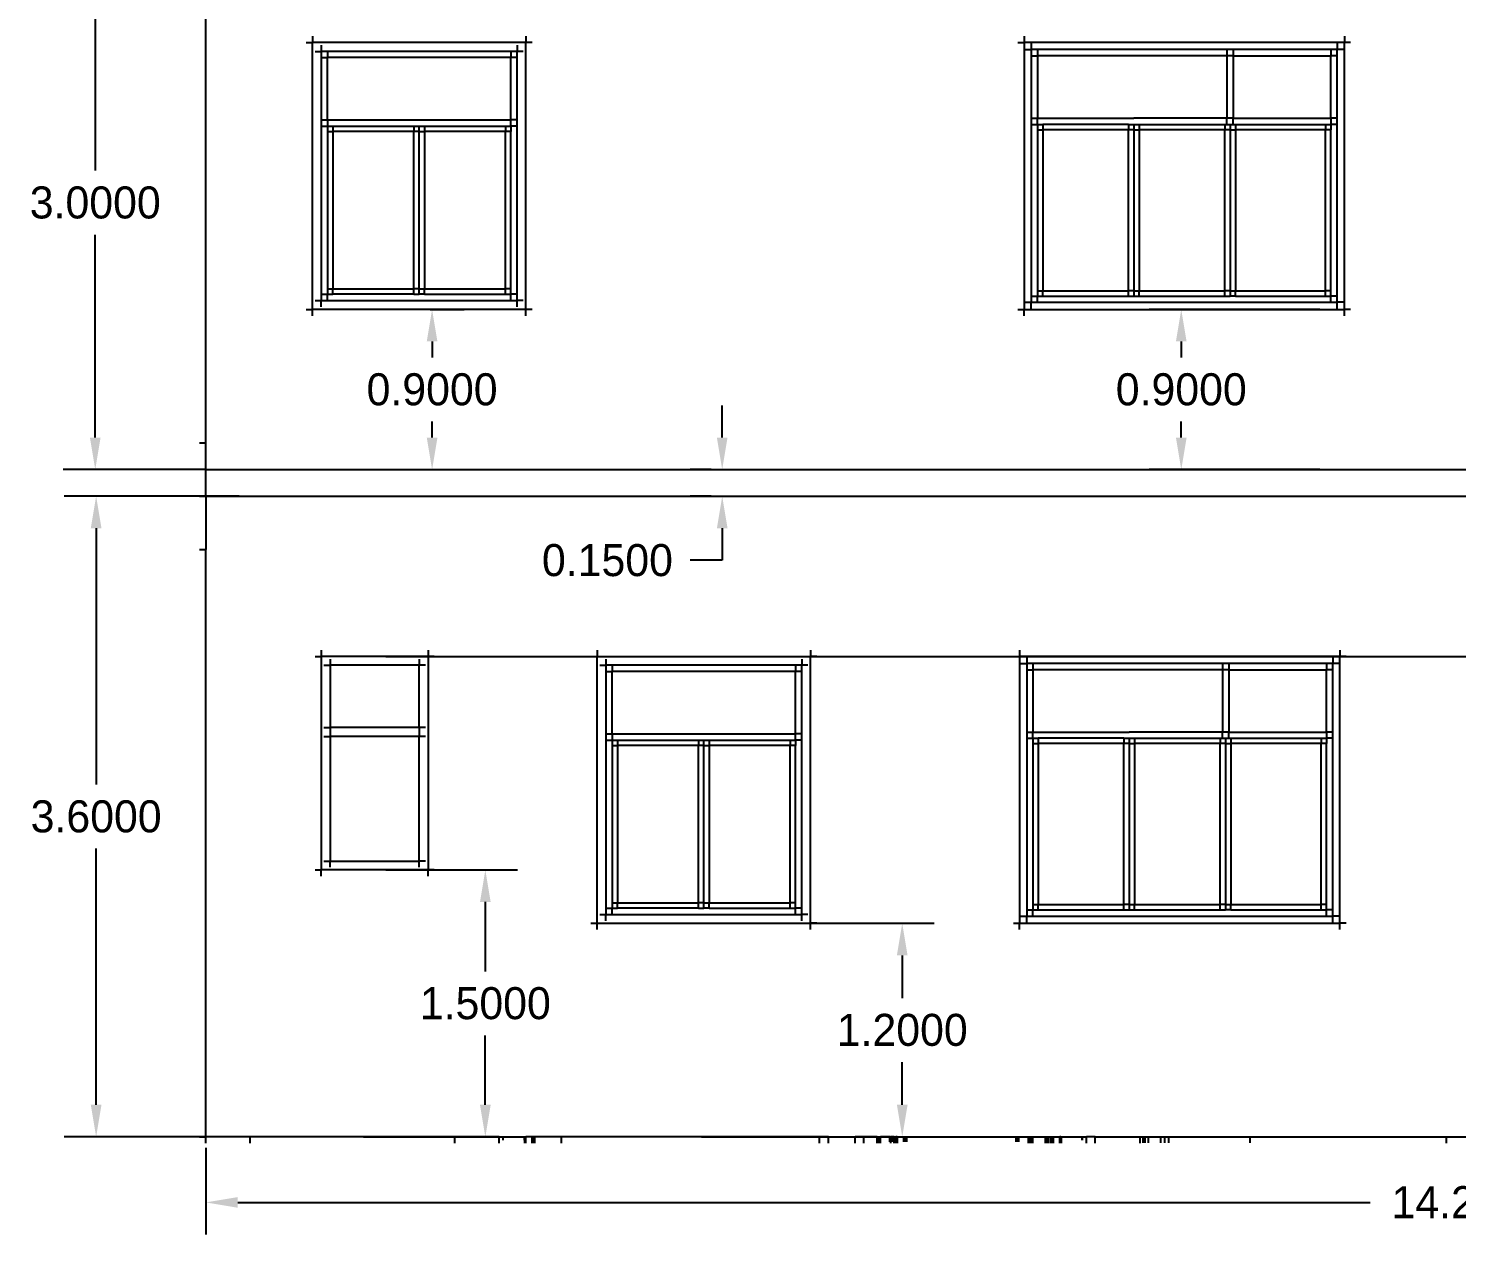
# Model space of a CAD drawing. Header units: metres. Extents: x -10.4 to 5.7, y -4.3 to 6.7.
# Drawn here: x -10.38 to -2.35, y -4.32 to 2.46 of the extents above; entities that cross this region are included whole.
import ezdxf

# ---------------------------------------------------------------- set-up
doc = ezdxf.new("R2010")
doc.units = ezdxf.units.M
doc.dimstyles.get("Standard").update_dxf_attribs({"dimtxt": 0.18, "dimasz": 0.18, "dimexe": 0.18, "dimexo": 0.0625, "dimgap": 0.09, "dimtad": 0, "dimtih": 1, "dimtoh": 1, "dimdec": 4, "dimzin": 0, "dimdsep": 46, "dimtxsty": 'Standard', "dimcen": 0.09, "dimadec": 0, "dimazin": 0, "dimtfac": 1, "dimtdec": 4, "dimtofl": 0, "dimtmove": 0, "dimatfit": 3, "dimfxl": 1, "dimtolj": 1, "dimtzin": 0, "dimarcsym": 0})

# ---------------------------------------------------------------- blocks, each defined once
blk = doc.blocks.new('*D2')
at = {"color": 0, "lineweight": -2}
for p, q in [((-9.3826, -3.8359), (-9.3826, -4.3219)), ((4.8174, -3.8359), (4.8174, -4.3219)), ((-9.2026, -4.1419), (-2.8376, -4.1419)), ((4.6374, -4.1419), (-1.7276, -4.1419))]:
    blk.add_line(p, q, dxfattribs=at)
at = {"color": 0}
for points in [[(-9.2026, -4.1119), (-9.2026, -4.1719), (-9.3826, -4.1419)], [(4.6374, -4.1119), (4.6374, -4.1719), (4.8174, -4.1419)]]:
    blk.add_solid(points, dxfattribs=at)
at = {"layer": 'Defpoints', "color": 0}
for p in [(-9.3826, -3.7734), (4.8174, -3.7734), (4.8174, -4.1419)]:
    blk.add_point(p, dxfattribs=at)
at = {"color": 0, "insert": (-2.2826, -4.1419), "char_height": 0.18, "attachment_point": 5}
blk.add_mtext('\\A1;14.2000', dxfattribs=at)
blk = doc.blocks.new('*D3')
at = {"color": 0, "lineweight": -2}
for p, q in [((-8.3701, -1.0734), (5.5218, -1.0734)), ((5.3418, -1.2534), (5.3418, -2.2434)), ((5.3418, -3.5934), (5.3418, -2.6034)), ((2.1549, -3.7734), (5.5218, -3.7734))]:
    blk.add_line(p, q, dxfattribs=at)
at = {"color": 0}
for points in [[(5.3118, -1.2534), (5.3718, -1.2534), (5.3418, -1.0734)], [(5.3118, -3.5934), (5.3718, -3.5934), (5.3418, -3.7734)]]:
    blk.add_solid(points, dxfattribs=at)
at = {"layer": 'Defpoints', "color": 0}
for p in [(-8.4326, -1.0734), (2.0924, -3.7734), (5.3418, -3.7734)]:
    blk.add_point(p, dxfattribs=at)
at = {"color": 0, "insert": (5.3418, -2.4234), "char_height": 0.18, "attachment_point": 5}
blk.add_mtext('\\A1;2.7000', dxfattribs=at)
blk = doc.blocks.new('*D6')
at = {"color": 0, "lineweight": -2}
for p, q in [((-8.3701, -2.2734), (-7.6308, -2.2734)), ((-7.8108, -2.4534), (-7.8108, -2.8434)), ((-7.8108, -3.5934), (-7.8108, -3.2034)), ((-8.4951, -3.7734), (-7.6308, -3.7734))]:
    blk.add_line(p, q, dxfattribs=at)
at = {"color": 0}
for points in [[(-7.8408, -2.4534), (-7.7808, -2.4534), (-7.8108, -2.2734)], [(-7.8408, -3.5934), (-7.7808, -3.5934), (-7.8108, -3.7734)]]:
    blk.add_solid(points, dxfattribs=at)
at = {"layer": 'Defpoints', "color": 0}
for p in [(-8.4326, -2.2734), (-7.8108, -2.2734), (-8.5576, -3.7734)]:
    blk.add_point(p, dxfattribs=at)
at = {"color": 0, "insert": (-7.8108, -3.0234), "char_height": 0.18, "attachment_point": 5}
blk.add_mtext('\\A1;1.5000', dxfattribs=at)
blk = doc.blocks.new('*D7')
at = {"color": 0, "lineweight": -2}
for p, q in [((-6.5201, -2.5734), (-5.2875, -2.5734)), ((-5.4675, -2.7534), (-5.4675, -2.9934)), ((-5.4675, -3.5934), (-5.4675, -3.3534)), ((-6.5951, -3.7734), (-5.2875, -3.7734))]:
    blk.add_line(p, q, dxfattribs=at)
at = {"color": 0}
for points in [[(-5.4975, -2.7534), (-5.4375, -2.7534), (-5.4675, -2.5734)], [(-5.4975, -3.5934), (-5.4375, -3.5934), (-5.4675, -3.7734)]]:
    blk.add_solid(points, dxfattribs=at)
at = {"layer": 'Defpoints', "color": 0}
for p in [(-6.5826, -2.5734), (-5.4675, -2.5734), (-6.6576, -3.7734)]:
    blk.add_point(p, dxfattribs=at)
at = {"color": 0, "insert": (-5.4675, -3.1734), "char_height": 0.18, "attachment_point": 5}
blk.add_mtext('\\A1;1.2000', dxfattribs=at)
blk = doc.blocks.new('*D8')
at = {"color": 0, "lineweight": -2}
for p, q in [((-8.1201, 0.8766), (-7.93, 0.8766)), ((-8.11, 0.6966), (-8.11, 0.6066)), ((-8.11, 0.1566), (-8.11, 0.2466)), ((-9.3201, -0.0234), (-7.93, -0.0234))]:
    blk.add_line(p, q, dxfattribs=at)
at = {"color": 0}
for points in [[(-8.14, 0.6966), (-8.08, 0.6966), (-8.11, 0.8766)], [(-8.14, 0.1566), (-8.08, 0.1566), (-8.11, -0.0234)]]:
    blk.add_solid(points, dxfattribs=at)
at = {"layer": 'Defpoints', "color": 0}
for p in [(-8.1826, 0.8766), (-8.11, 0.8766), (-9.3826, -0.0234)]:
    blk.add_point(p, dxfattribs=at)
at = {"color": 0, "insert": (-8.11, 0.4266), "char_height": 0.18, "attachment_point": 5}
blk.add_mtext('\\A1;0.9000', dxfattribs=at)
blk = doc.blocks.new('*D9')
at = {"color": 0, "lineweight": -2}
for p, q in [((-3.1201, 0.8766), (-4.0792, 0.8766)), ((-3.8992, 0.6966), (-3.8992, 0.6066)), ((-3.8992, 0.1566), (-3.8992, 0.2466)), ((-3.1201, -0.0234), (-4.0792, -0.0234))]:
    blk.add_line(p, q, dxfattribs=at)
at = {"color": 0}
for points in [[(-3.9292, 0.6966), (-3.8692, 0.6966), (-3.8992, 0.8766)], [(-3.9292, 0.1566), (-3.8692, 0.1566), (-3.8992, -0.0234)]]:
    blk.add_solid(points, dxfattribs=at)
at = {"layer": 'Defpoints', "color": 0}
for p in [(-3.8992, 0.8766), (-3.0576, 0.8766), (-3.0576, -0.0234)]:
    blk.add_point(p, dxfattribs=at)
at = {"color": 0, "insert": (-3.8992, 0.4266), "char_height": 0.18, "attachment_point": 5}
blk.add_mtext('\\A1;0.9000', dxfattribs=at)
blk = doc.blocks.new('*D15')
at = {"color": 0, "lineweight": -2}
for p, q in [((-9.4627, 2.9766), (-10.1833, 2.9766)), ((-10.0033, 2.7966), (-10.0033, 1.6566)), ((-10.0033, 0.1566), (-10.0033, 1.2966)), ((-9.3826, -0.0234), (-10.1833, -0.0234))]:
    blk.add_line(p, q, dxfattribs=at)
at = {"color": 0}
for points in [[(-10.0333, 2.7966), (-9.9733, 2.7966), (-10.0033, 2.9766)], [(-10.0333, 0.1566), (-9.9733, 0.1566), (-10.0033, -0.0234)]]:
    blk.add_solid(points, dxfattribs=at)
at = {"layer": 'Defpoints', "color": 0}
for p in [(-9.4002, 2.9766), (-10.0033, -0.0234), (-9.3201, -0.0234)]:
    blk.add_point(p, dxfattribs=at)
at = {"color": 0, "insert": (-10.0033, 1.4766), "char_height": 0.18, "attachment_point": 5}
blk.add_mtext('\\A1;3.0000', dxfattribs=at)
blk = doc.blocks.new('*D16')
at = {"color": 0, "lineweight": -2}
for p, q in [((-9.1951, -0.1734), (-10.1783, -0.1734)), ((-9.9983, -0.3534), (-9.9983, -1.7934)), ((-9.9983, -3.5934), (-9.9983, -2.1534)), ((-9.1951, -3.7734), (-10.1783, -3.7734))]:
    blk.add_line(p, q, dxfattribs=at)
at = {"color": 0}
for points in [[(-10.0283, -0.3534), (-9.9683, -0.3534), (-9.9983, -0.1734)], [(-10.0283, -3.5934), (-9.9683, -3.5934), (-9.9983, -3.7734)]]:
    blk.add_solid(points, dxfattribs=at)
at = {"layer": 'Defpoints', "color": 0}
for p in [(-9.9983, -0.1734), (-9.1326, -0.1734), (-9.1326, -3.7734)]:
    blk.add_point(p, dxfattribs=at)
at = {"color": 0, "insert": (-9.9983, -1.9734), "char_height": 0.18, "attachment_point": 5}
blk.add_mtext('\\A1;3.6000', dxfattribs=at)
blk = doc.blocks.new('*D18')
at = {"color": 0, "lineweight": -2}
for p, q in [((-6.4794, 0.1566), (-6.4794, 0.3366)), ((-6.5419, -0.0234), (-6.6594, -0.0234)), ((-6.5419, -0.1734), (-6.6594, -0.1734)), ((-6.4794, -0.3534), (-6.4794, -0.5334)), ((-6.4794, -0.5334), (-6.6594, -0.5334))]:
    blk.add_line(p, q, dxfattribs=at)
at = {"color": 0}
for points in [[(-6.5094, 0.1566), (-6.4494, 0.1566), (-6.4794, -0.0234)], [(-6.5094, -0.3534), (-6.4494, -0.3534), (-6.4794, -0.1734)]]:
    blk.add_solid(points, dxfattribs=at)
at = {"layer": 'Defpoints', "color": 0}
for p in [(-6.4794, -0.0234), (-6.4794, -0.1734), (-6.4794, -0.1734)]:
    blk.add_point(p, dxfattribs=at)
at = {"color": 0, "insert": (-7.1244, -0.5334), "char_height": 0.18, "attachment_point": 5}
blk.add_mtext('\\A1;0.1500', dxfattribs=at)

msp = doc.modelspace()

# ---------------------------------------------------------------- linework, layer by layer
for p, q in [((-9.38263, 0.12659), (-9.38263, 2.97659)), ((-8.78263, 2.41174), (-8.78263, 2.37659)), ((-7.58263, 2.41174), (-7.58263, 2.37659)), ((-4.78263, 2.41174), (-4.78263, 2.37659)), ((-2.98263, 2.41174), (-2.98263, 2.37659)), ((-8.81778, 2.37659), (-8.78263, 2.37659)), ((-7.58263, 2.37659), (-8.78263, 2.37659)), ((-8.78263, 0.87659), (-8.78263, 2.37659)), ((-8.73263, 2.36174), (-8.73263, 2.32659)), ((-7.63263, 2.36174), (-7.63263, 2.32659)), ((-7.54748, 2.37659), (-7.58263, 2.37659)), ((-7.58263, 0.87659), (-7.58263, 2.37659)), ((-4.81778, 2.37659), (-4.78263, 2.37659)), ((-2.98263, 2.37659), (-4.78263, 2.37659)), ((-4.78263, 2.37659), (-4.78263, 0.87659)), ((-4.77778, 2.33659), (-4.74263, 2.33659)), ((-4.74263, 2.37174), (-4.74263, 2.33659)), ((-4.70763, 2.33659), (-4.74263, 2.33659)), ((-4.74263, 2.33659), (-4.74263, 2.30159)), ((-4.70763, 2.33659), (-4.70763, 2.30159)), ((-3.64263, 2.33659), (-4.70763, 2.33659)), ((-3.64263, 2.33659), (-3.64263, 2.30159)), ((-3.60763, 2.33659), (-3.64263, 2.33659)), ((-3.60763, 2.33659), (-3.60763, 2.30159)), ((-3.05763, 2.33659), (-3.60763, 2.33659)), ((-3.05763, 2.33659), (-3.05763, 2.30159)), ((-3.02263, 2.33659), (-3.05763, 2.33659)), ((-3.02263, 2.37174), (-3.02263, 2.33659)), ((-2.98748, 2.33659), (-3.02263, 2.33659)), ((-3.02263, 2.30159), (-3.02263, 2.33659)), ((-2.94748, 2.37659), (-2.98263, 2.37659)), ((-2.98263, 0.87659), (-2.98263, 2.37659)), ((-8.76778, 2.32659), (-8.73263, 2.32659)), ((-8.69763, 2.32659), (-8.73263, 2.32659)), ((-8.73263, 2.32659), (-8.73263, 2.29159)), ((-8.73263, 2.29159), (-8.69763, 2.29159)), ((-8.73263, 2.29159), (-8.73263, 1.94159)), ((-8.69763, 2.32659), (-8.69763, 2.29159)), ((-7.66763, 2.32659), (-8.69763, 2.32659)), ((-7.66763, 2.29159), (-8.69763, 2.29159)), ((-8.69763, 1.94159), (-8.69763, 2.29159)), ((-7.66763, 2.32659), (-7.66763, 2.29159)), ((-7.63263, 2.32659), (-7.66763, 2.32659)), ((-7.63263, 2.29159), (-7.66763, 2.29159)), ((-7.66763, 1.94159), (-7.66763, 2.29159)), ((-7.59748, 2.32659), (-7.63263, 2.32659)), ((-7.63263, 2.29159), (-7.63263, 2.32659)), ((-7.63263, 1.94159), (-7.63263, 2.29159)), ((-4.74263, 2.30159), (-4.70763, 2.30159)), ((-4.74263, 2.30159), (-4.74263, 1.95159)), ((-4.70763, 2.30159), (-4.70763, 1.95159)), ((-3.64263, 2.30159), (-4.70763, 2.30159)), ((-3.64263, 2.30159), (-3.64263, 1.95159)), ((-3.60763, 2.30159), (-3.64263, 2.30159)), ((-3.60763, 2.30159), (-3.60763, 1.95159)), ((-3.60763, 2.30159), (-3.05763, 2.30159)), ((-3.02263, 2.30159), (-3.05763, 2.30159)), ((-3.05763, 1.95159), (-3.05763, 2.30159)), ((-3.02263, 1.95159), (-3.02263, 2.30159)), ((-8.73263, 1.94159), (-8.69763, 1.94159)), ((-8.73263, 1.94159), (-8.73263, 1.90659)), ((-8.69763, 1.94159), (-8.69763, 1.90659)), ((-8.69763, 1.94159), (-8.18263, 1.94159)), ((-8.18263, 1.94174), (-8.18263, 1.94159)), ((-8.18263, 1.94159), (-7.66763, 1.94159)), ((-7.63263, 1.94159), (-7.66763, 1.94159)), ((-7.66763, 1.90659), (-7.66763, 1.94159)), ((-7.63263, 1.90659), (-7.63263, 1.94159)), ((-4.74263, 1.95159), (-4.70763, 1.95159)), ((-4.74263, 1.95159), (-4.74263, 1.91659)), ((-4.70763, 1.91659), (-4.70763, 1.95159)), ((-4.70763, 1.95159), (-4.16617, 1.95159)), ((-4.16617, 1.95174), (-4.16617, 1.95159)), ((-3.64263, 1.95159), (-4.16617, 1.95159)), ((-3.64263, 1.91659), (-3.64263, 1.95159)), ((-3.60763, 1.95159), (-3.64263, 1.95159)), ((-3.60763, 1.91659), (-3.60763, 1.95159)), ((-3.60763, 1.95159), (-3.05763, 1.95159)), ((-3.02263, 1.95159), (-3.05763, 1.95159)), ((-3.05763, 1.95159), (-3.05763, 1.91659)), ((-3.02263, 1.91659), (-3.02263, 1.95159)), ((-8.73263, 1.90659), (-8.69763, 1.90659)), ((-8.73263, 1.90659), (-8.73263, 0.96159)), ((-8.69763, 1.90659), (-8.66763, 1.90659)), ((-8.69763, 1.90659), (-8.69763, 1.87659)), ((-8.69763, 1.87659), (-8.66763, 1.87659)), ((-8.69763, 1.87659), (-8.69763, 0.99159)), ((-8.66763, 1.90659), (-8.66763, 1.87659)), ((-8.66763, 1.90659), (-8.21263, 1.90659)), ((-8.66763, 1.87659), (-8.66763, 0.99159)), ((-8.21263, 1.87659), (-8.66763, 1.87659)), ((-8.21263, 1.90659), (-8.21263, 1.87659)), ((-8.21263, 1.90659), (-8.18263, 1.90659)), ((-8.21263, 0.99159), (-8.21263, 1.87659)), ((-8.18263, 1.87659), (-8.21263, 1.87659)), ((-8.18263, 1.90659), (-8.15263, 1.90659)), ((-8.18263, 1.87659), (-8.18263, 1.90659)), ((-8.18263, 0.99159), (-8.18263, 1.87659)), ((-8.18263, 1.87659), (-8.15263, 1.87659)), ((-8.15263, 1.90659), (-8.15263, 1.87659)), ((-8.15263, 1.90659), (-7.69763, 1.90659)), ((-8.15263, 1.87659), (-8.15263, 0.99159)), ((-7.69763, 1.87659), (-8.15263, 1.87659)), ((-7.69763, 1.90659), (-7.69763, 1.87659)), ((-7.69763, 1.90659), (-7.66763, 1.90659)), ((-7.69763, 0.99159), (-7.69763, 1.87659)), ((-7.66763, 1.87659), (-7.69763, 1.87659)), ((-7.63263, 1.90659), (-7.66763, 1.90659)), ((-7.66763, 1.90659), (-7.66763, 1.87659)), ((-7.66763, 0.99159), (-7.66763, 1.87659)), ((-7.63263, 0.96159), (-7.63263, 1.90659)), ((-4.74263, 1.91659), (-4.70763, 1.91659)), ((-4.74263, 1.91659), (-4.74263, 0.95159)), ((-4.70763, 1.91659), (-4.67763, 1.91659)), ((-4.70763, 1.91659), (-4.70763, 1.88659)), ((-4.70763, 1.88659), (-4.67763, 1.88659)), ((-4.70763, 1.88659), (-4.70763, 0.98159)), ((-4.67763, 1.91659), (-4.67763, 1.88659)), ((-4.19617, 1.91659), (-4.67763, 1.91659)), ((-4.67763, 1.88659), (-4.67763, 0.98159)), ((-4.19617, 1.88659), (-4.67763, 1.88659)), ((-4.19617, 1.91659), (-4.19617, 1.88659)), ((-4.19617, 1.91659), (-4.16617, 1.91659)), ((-4.19617, 0.98159), (-4.19617, 1.88659)), ((-4.16617, 1.88659), (-4.19617, 1.88659)), ((-4.16617, 1.91659), (-4.16617, 1.88659)), ((-4.16617, 1.91659), (-4.13617, 1.91659)), ((-4.16617, 1.88659), (-4.13617, 1.88659)), ((-4.16617, 1.88659), (-4.16617, 0.98159)), ((-4.13617, 1.91659), (-4.13617, 1.88659)), ((-4.13617, 1.91659), (-3.65471, 1.91659)), ((-4.13617, 1.88659), (-4.13617, 0.98159)), ((-3.65471, 1.88659), (-4.13617, 1.88659)), ((-3.65471, 1.91659), (-3.65471, 1.88659)), ((-3.65471, 1.91659), (-3.64263, 1.91659)), ((-3.65471, 0.98159), (-3.65471, 1.88659)), ((-3.62471, 1.88659), (-3.65471, 1.88659)), ((-3.64263, 1.91645), (-3.64263, 1.91659)), ((-3.64263, 1.91659), (-3.62471, 1.91659)), ((-3.62471, 1.91659), (-3.62471, 1.88659)), ((-3.62471, 1.91659), (-3.60763, 1.91659)), ((-3.62471, 1.88659), (-3.62471, 0.98159)), ((-3.62471, 1.88659), (-3.59471, 1.88659)), ((-3.60763, 1.91645), (-3.60763, 1.91659)), ((-3.60763, 1.91659), (-3.59471, 1.91659)), ((-3.59471, 1.91659), (-3.59471, 1.88659)), ((-3.59471, 1.91659), (-3.08763, 1.91659)), ((-3.08763, 1.88659), (-3.59471, 1.88659)), ((-3.59471, 1.88659), (-3.59471, 0.98159)), ((-3.08763, 1.91659), (-3.08763, 1.88659)), ((-3.08763, 1.91659), (-3.05763, 1.91659)), ((-3.05763, 1.88659), (-3.08763, 1.88659)), ((-3.08763, 0.98159), (-3.08763, 1.88659)), ((-3.02263, 1.91659), (-3.05763, 1.91659)), ((-3.05763, 1.91659), (-3.05763, 1.88659)), ((-3.05763, 0.98159), (-3.05763, 1.88659)), ((-3.02263, 0.95159), (-3.02263, 1.91659)), ((-8.69763, 0.99159), (-8.66763, 0.99159)), ((-8.69763, 0.99159), (-8.69763, 0.96159)), ((-8.66763, 0.96159), (-8.66763, 0.99159)), ((-8.66763, 0.99159), (-8.21263, 0.99159)), ((-8.21263, 0.96159), (-8.21263, 0.99159)), ((-8.18263, 0.99159), (-8.21263, 0.99159)), ((-8.18263, 0.96159), (-8.18263, 0.99159)), ((-8.18263, 0.99159), (-8.15263, 0.99159)), ((-8.15263, 0.96159), (-8.15263, 0.99159)), ((-8.15263, 0.99159), (-7.69763, 0.99159)), ((-7.69763, 0.96159), (-7.69763, 0.99159)), ((-7.66763, 0.99159), (-7.69763, 0.99159)), ((-7.66763, 0.96159), (-7.66763, 0.99159)), ((-4.70763, 0.98159), (-4.67763, 0.98159)), ((-4.70763, 0.98159), (-4.70763, 0.95159)), ((-4.67763, 0.98159), (-4.19617, 0.98159)), ((-4.67763, 0.95159), (-4.67763, 0.98159)), ((-4.19617, 0.95159), (-4.19617, 0.98159)), ((-4.16617, 0.98159), (-4.19617, 0.98159)), ((-4.16617, 0.98159), (-4.16617, 0.95159)), ((-4.16617, 0.98159), (-4.13617, 0.98159)), ((-4.13617, 0.98159), (-3.65471, 0.98159)), ((-4.13617, 0.95159), (-4.13617, 0.98159)), ((-3.65471, 0.95159), (-3.65471, 0.98159)), ((-3.62471, 0.98159), (-3.65471, 0.98159)), ((-3.62471, 0.98159), (-3.62471, 0.95159)), ((-3.62471, 0.98159), (-3.59471, 0.98159)), ((-3.59471, 0.98159), (-3.08763, 0.98159)), ((-3.59471, 0.95159), (-3.59471, 0.98159)), ((-3.08763, 0.95159), (-3.08763, 0.98159)), ((-3.05763, 0.98159), (-3.08763, 0.98159)), ((-3.05763, 0.95159), (-3.05763, 0.98159)), ((-8.76778, 0.92659), (-8.73263, 0.92659)), ((-8.73263, 0.96159), (-8.69763, 0.96159)), ((-8.73263, 0.96159), (-8.73263, 0.92659)), ((-8.73263, 0.89145), (-8.73263, 0.92659)), ((-8.73263, 0.92659), (-8.69763, 0.92659)), ((-8.69763, 0.92659), (-8.69763, 0.96159)), ((-8.69763, 0.96159), (-8.66763, 0.96159)), ((-8.69763, 0.92659), (-7.66763, 0.92659)), ((-8.21263, 0.96159), (-8.66763, 0.96159)), ((-8.21263, 0.96159), (-8.18263, 0.96159)), ((-8.15263, 0.96159), (-8.18263, 0.96159)), ((-8.15263, 0.96159), (-7.69763, 0.96159)), ((-7.69763, 0.96159), (-7.66763, 0.96159)), ((-7.63263, 0.96159), (-7.66763, 0.96159)), ((-7.66763, 0.92659), (-7.66763, 0.96159)), ((-7.66763, 0.92659), (-7.63263, 0.92659)), ((-7.63263, 0.92659), (-7.63263, 0.96159)), ((-7.63263, 0.89145), (-7.63263, 0.92659)), ((-7.59748, 0.92659), (-7.63263, 0.92659)), ((-4.77778, 0.91659), (-4.74263, 0.91659)), ((-4.74263, 0.95159), (-4.70763, 0.95159)), ((-4.74263, 0.95159), (-4.74263, 0.91659)), ((-4.74263, 0.88145), (-4.74263, 0.91659)), ((-4.74263, 0.91659), (-4.70763, 0.91659)), ((-4.70763, 0.91659), (-4.70763, 0.95159)), ((-4.70763, 0.95159), (-4.67763, 0.95159)), ((-4.70763, 0.91659), (-3.05763, 0.91659)), ((-4.67763, 0.95159), (-4.19617, 0.95159)), ((-4.19617, 0.95159), (-4.16617, 0.95159)), ((-4.16617, 0.95159), (-4.13617, 0.95159)), ((-4.13617, 0.95159), (-3.65471, 0.95159)), ((-3.65471, 0.95159), (-3.62471, 0.95159)), ((-3.59471, 0.95159), (-3.62471, 0.95159)), ((-3.59471, 0.95159), (-3.08763, 0.95159)), ((-3.08763, 0.95159), (-3.05763, 0.95159)), ((-3.05763, 0.91659), (-3.05763, 0.95159)), ((-3.02263, 0.95159), (-3.05763, 0.95159)), ((-3.05763, 0.91659), (-3.02263, 0.91659)), ((-3.02263, 0.91659), (-3.02263, 0.95159)), ((-3.02263, 0.88145), (-3.02263, 0.91659)), ((-2.98748, 0.91659), (-3.02263, 0.91659)), ((-8.81778, 0.87659), (-8.78263, 0.87659)), ((-8.78263, 0.84145), (-8.78263, 0.87659)), ((-7.58263, 0.87659), (-8.78263, 0.87659)), ((-7.58263, 0.84145), (-7.58263, 0.87659)), ((-7.54748, 0.87659), (-7.58263, 0.87659)), ((-4.81778, 0.87659), (-4.78263, 0.87659)), ((-4.78263, 0.84145), (-4.78263, 0.87659)), ((-4.78263, 0.87659), (-2.98263, 0.87659)), ((-2.98263, 0.84145), (-2.98263, 0.87659)), ((-2.94748, 0.87659), (-2.98263, 0.87659)), ((-9.41778, 0.12659), (-9.38263, 0.12659)), ((-9.38263, -0.17341), (-9.38263, 0.12659)), ((-9.38263, -0.02341), (4.81737, -0.02341)), ((-9.41778, -0.17341), (-9.38263, -0.17341)), ((-9.38263, -0.17341), (-9.38263, -0.47341)), ((-9.38263, -0.17341), (4.81737, -0.17341)), ((-9.41778, -0.47341), (-9.38263, -0.47341)), ((-9.38263, -3.77341), (-9.38263, -0.47341)), ((-8.73263, -1.03826), (-8.73263, -1.07341)), ((-8.13263, -1.03826), (-8.13263, -1.07341)), ((-7.18263, -1.03826), (-7.18263, -1.07341)), ((-5.98263, -1.03826), (-5.98263, -1.07341)), ((-4.80763, -1.03826), (-4.80763, -1.07341)), ((-3.00763, -1.03826), (-3.00763, -1.07341)), ((-8.76778, -1.07341), (-8.73263, -1.07341)), ((-8.13263, -1.07341), (-8.73263, -1.07341)), ((-8.73263, -1.07341), (-8.73263, -2.27341)), ((-8.71778, -1.12341), (-8.68263, -1.12341)), ((-8.68263, -1.08826), (-8.68263, -1.12341)), ((-8.68263, -1.12341), (-8.68263, -1.47341)), ((-8.18263, -1.12341), (-8.68263, -1.12341)), ((-8.18263, -1.08826), (-8.18263, -1.12341)), ((-8.18263, -1.47341), (-8.18263, -1.12341)), ((-8.14748, -1.12341), (-8.18263, -1.12341)), ((-8.13263, -1.07341), (-8.13263, -2.27341)), ((-8.09748, -1.07341), (-8.13263, -1.07341)), ((-7.21778, -1.07341), (-7.18263, -1.07341)), ((-7.18263, -1.07341), (-5.98263, -1.07341)), ((-7.18263, -2.57341), (-7.18263, -1.07341)), ((-7.16778, -1.12341), (-7.13263, -1.12341)), ((-7.13263, -1.08826), (-7.13263, -1.12341)), ((-7.09763, -1.12341), (-7.13263, -1.12341)), ((-7.13263, -1.12341), (-7.13263, -1.15841)), ((-7.09763, -1.12341), (-7.09763, -1.15841)), ((-6.06763, -1.12341), (-7.09763, -1.12341)), ((-6.06763, -1.12341), (-6.06763, -1.15841)), ((-6.03263, -1.12341), (-6.06763, -1.12341)), ((-6.03263, -1.08826), (-6.03263, -1.12341)), ((-5.99748, -1.12341), (-6.03263, -1.12341)), ((-6.03263, -1.15841), (-6.03263, -1.12341)), ((-5.94748, -1.07341), (-5.98263, -1.07341)), ((-5.98263, -2.57341), (-5.98263, -1.07341)), ((-4.84278, -1.07341), (-4.80763, -1.07341)), ((-4.80763, -1.07341), (-4.80763, -2.57341)), ((-3.00763, -1.07341), (-4.80763, -1.07341)), ((-4.80278, -1.11341), (-4.76763, -1.11341)), ((-4.76763, -1.07826), (-4.76763, -1.11341)), ((-4.73263, -1.11341), (-4.76763, -1.11341)), ((-4.76763, -1.11341), (-4.76763, -1.14841)), ((-4.73263, -1.11341), (-4.73263, -1.14841)), ((-3.66763, -1.11341), (-4.73263, -1.11341)), ((-3.66763, -1.11341), (-3.66763, -1.14841)), ((-3.63263, -1.11341), (-3.66763, -1.11341)), ((-3.63263, -1.11341), (-3.63263, -1.14841)), ((-3.08263, -1.11341), (-3.63263, -1.11341)), ((-3.08263, -1.11341), (-3.08263, -1.14841)), ((-3.04763, -1.11341), (-3.08263, -1.11341)), ((-3.04763, -1.07826), (-3.04763, -1.11341)), ((-3.01248, -1.11341), (-3.04763, -1.11341)), ((-3.04763, -1.14841), (-3.04763, -1.11341)), ((-2.97248, -1.07341), (-3.00763, -1.07341)), ((-3.00763, -2.57341), (-3.00763, -1.07341)), ((-7.13263, -1.15841), (-7.09763, -1.15841)), ((-7.13263, -1.15841), (-7.13263, -1.50841)), ((-6.06763, -1.15841), (-7.09763, -1.15841)), ((-7.09763, -1.50841), (-7.09763, -1.15841)), ((-6.03263, -1.15841), (-6.06763, -1.15841)), ((-6.06763, -1.50841), (-6.06763, -1.15841)), ((-6.03263, -1.50841), (-6.03263, -1.15841)), ((-4.76763, -1.14841), (-4.73263, -1.14841)), ((-4.76763, -1.14841), (-4.76763, -1.49841)), ((-4.73263, -1.14841), (-4.73263, -1.49841)), ((-3.66763, -1.14841), (-4.73263, -1.14841)), ((-3.66763, -1.14841), (-3.66763, -1.49841)), ((-3.63263, -1.14841), (-3.66763, -1.14841)), ((-3.63263, -1.14841), (-3.63263, -1.49841)), ((-3.63263, -1.14841), (-3.08263, -1.14841)), ((-3.04763, -1.14841), (-3.08263, -1.14841)), ((-3.08263, -1.49841), (-3.08263, -1.14841)), ((-3.04763, -1.49841), (-3.04763, -1.14841)), ((-8.71778, -1.47341), (-8.68263, -1.47341)), ((-8.71778, -1.52341), (-8.68263, -1.52341)), ((-8.18263, -1.47341), (-8.68263, -1.47341)), ((-8.68263, -1.47341), (-8.68263, -1.52341)), ((-8.18263, -1.52341), (-8.68263, -1.52341)), ((-8.68263, -1.52341), (-8.68263, -2.22341)), ((-8.14748, -1.47341), (-8.18263, -1.47341)), ((-8.18263, -1.47341), (-8.18263, -1.52341)), ((-8.14748, -1.52341), (-8.18263, -1.52341)), ((-8.18263, -2.22341), (-8.18263, -1.52341)), ((-7.13263, -1.50841), (-7.09763, -1.50841)), ((-7.13263, -1.50841), (-7.13263, -1.54341)), ((-7.09763, -1.50841), (-7.09763, -1.54341)), ((-7.09763, -1.50841), (-6.58263, -1.50841)), ((-6.58263, -1.50826), (-6.58263, -1.50841)), ((-6.58263, -1.50841), (-6.06763, -1.50841)), ((-6.03263, -1.50841), (-6.06763, -1.50841)), ((-6.06763, -1.54341), (-6.06763, -1.50841)), ((-6.03263, -1.54341), (-6.03263, -1.50841)), ((-4.76763, -1.49841), (-4.73263, -1.49841)), ((-4.76763, -1.49841), (-4.76763, -1.53341)), ((-4.73263, -1.53341), (-4.73263, -1.49841)), ((-4.73263, -1.49841), (-4.19117, -1.49841)), ((-4.19117, -1.49826), (-4.19117, -1.49841)), ((-3.66763, -1.49841), (-4.19117, -1.49841)), ((-3.66763, -1.53341), (-3.66763, -1.49841)), ((-3.63263, -1.49841), (-3.66763, -1.49841)), ((-3.63263, -1.53341), (-3.63263, -1.49841)), ((-3.63263, -1.49841), (-3.08263, -1.49841)), ((-3.04763, -1.49841), (-3.08263, -1.49841)), ((-3.08263, -1.49841), (-3.08263, -1.53341)), ((-3.04763, -1.53341), (-3.04763, -1.49841)), ((-7.13263, -1.54341), (-7.09763, -1.54341)), ((-7.13263, -1.54341), (-7.13263, -2.48841)), ((-7.09763, -1.54341), (-7.06763, -1.54341)), ((-7.09763, -1.54341), (-7.09763, -1.57341)), ((-7.09763, -1.57341), (-7.06763, -1.57341)), ((-7.09763, -1.57341), (-7.09763, -2.45841)), ((-7.06763, -1.54341), (-7.06763, -1.57341)), ((-7.06763, -1.54341), (-6.61263, -1.54341)), ((-7.06763, -1.57341), (-7.06763, -2.45841)), ((-6.61263, -1.57341), (-7.06763, -1.57341)), ((-6.61263, -1.54341), (-6.61263, -1.57341)), ((-6.61263, -1.54341), (-6.58263, -1.54341)), ((-6.61263, -2.45841), (-6.61263, -1.57341)), ((-6.58263, -1.57341), (-6.61263, -1.57341)), ((-6.58263, -1.54341), (-6.55263, -1.54341)), ((-6.58263, -1.57341), (-6.58263, -1.54341)), ((-6.58263, -2.45841), (-6.58263, -1.57341)), ((-6.58263, -1.57341), (-6.55263, -1.57341)), ((-6.55263, -1.54341), (-6.55263, -1.57341)), ((-6.55263, -1.54341), (-6.09763, -1.54341)), ((-6.55263, -1.57341), (-6.55263, -2.45841)), ((-6.09763, -1.57341), (-6.55263, -1.57341)), ((-6.09763, -1.54341), (-6.09763, -1.57341)), ((-6.09763, -1.54341), (-6.06763, -1.54341)), ((-6.09763, -2.45841), (-6.09763, -1.57341)), ((-6.06763, -1.57341), (-6.09763, -1.57341)), ((-6.03263, -1.54341), (-6.06763, -1.54341)), ((-6.06763, -1.54341), (-6.06763, -1.57341)), ((-6.06763, -2.45841), (-6.06763, -1.57341)), ((-6.03263, -2.48841), (-6.03263, -1.54341)), ((-4.76763, -1.53341), (-4.73263, -1.53341)), ((-4.76763, -1.53341), (-4.76763, -2.49841)), ((-4.73263, -1.53341), (-4.70263, -1.53341)), ((-4.73263, -1.53341), (-4.73263, -1.56341)), ((-4.73263, -1.56341), (-4.70263, -1.56341)), ((-4.73263, -1.56341), (-4.73263, -2.46841)), ((-4.70263, -1.53341), (-4.70263, -1.56341)), ((-4.22117, -1.53341), (-4.70263, -1.53341)), ((-4.70263, -1.56341), (-4.70263, -2.46841)), ((-4.22117, -1.56341), (-4.70263, -1.56341)), ((-4.22117, -1.53341), (-4.22117, -1.56341)), ((-4.22117, -1.53341), (-4.19117, -1.53341)), ((-4.22117, -2.46841), (-4.22117, -1.56341)), ((-4.19117, -1.56341), (-4.22117, -1.56341)), ((-4.19117, -1.53341), (-4.19117, -1.56341)), ((-4.19117, -1.53341), (-4.16117, -1.53341)), ((-4.19117, -1.56341), (-4.16117, -1.56341)), ((-4.19117, -1.56341), (-4.19117, -2.46841)), ((-4.16117, -1.53341), (-4.16117, -1.56341)), ((-4.16117, -1.53341), (-3.67971, -1.53341)), ((-4.16117, -1.56341), (-4.16117, -2.46841)), ((-3.67971, -1.56341), (-4.16117, -1.56341)), ((-3.67971, -1.53341), (-3.67971, -1.56341)), ((-3.67971, -1.53341), (-3.66763, -1.53341)), ((-3.67971, -2.46841), (-3.67971, -1.56341)), ((-3.64971, -1.56341), (-3.67971, -1.56341)), ((-3.66763, -1.53355), (-3.66763, -1.53341)), ((-3.66763, -1.53341), (-3.64971, -1.53341)), ((-3.64971, -1.53341), (-3.64971, -1.56341)), ((-3.64971, -1.53341), (-3.63263, -1.53341)), ((-3.64971, -1.56341), (-3.64971, -2.46841)), ((-3.64971, -1.56341), (-3.61971, -1.56341)), ((-3.63263, -1.53355), (-3.63263, -1.53341)), ((-3.63263, -1.53341), (-3.61971, -1.53341)), ((-3.61971, -1.53341), (-3.61971, -1.56341)), ((-3.61971, -1.53341), (-3.11263, -1.53341)), ((-3.11263, -1.56341), (-3.61971, -1.56341)), ((-3.61971, -1.56341), (-3.61971, -2.46841)), ((-3.11263, -1.53341), (-3.11263, -1.56341)), ((-3.11263, -1.53341), (-3.08263, -1.53341)), ((-3.08263, -1.56341), (-3.11263, -1.56341)), ((-3.11263, -2.46841), (-3.11263, -1.56341)), ((-3.04763, -1.53341), (-3.08263, -1.53341)), ((-3.08263, -1.53341), (-3.08263, -1.56341)), ((-3.08263, -2.46841), (-3.08263, -1.56341)), ((-3.04763, -2.49841), (-3.04763, -1.53341)), ((-8.71778, -2.22341), (-8.68263, -2.22341)), ((-8.68263, -2.22341), (-8.18263, -2.22341)), ((-8.68263, -2.25855), (-8.68263, -2.22341)), ((-8.14748, -2.22341), (-8.18263, -2.22341)), ((-8.18263, -2.25855), (-8.18263, -2.22341)), ((-8.76778, -2.27341), (-8.73263, -2.27341)), ((-8.73263, -2.30855), (-8.73263, -2.27341)), ((-8.13263, -2.27341), (-8.73263, -2.27341)), ((-8.13263, -2.30855), (-8.13263, -2.27341)), ((-8.09748, -2.27341), (-8.13263, -2.27341)), ((-7.09763, -2.45841), (-7.06763, -2.45841)), ((-7.09763, -2.45841), (-7.09763, -2.48841)), ((-7.06763, -2.48841), (-7.06763, -2.45841)), ((-7.06763, -2.45841), (-6.61263, -2.45841)), ((-6.61263, -2.48841), (-6.61263, -2.45841)), ((-6.58263, -2.45841), (-6.61263, -2.45841)), ((-6.58263, -2.48841), (-6.58263, -2.45841)), ((-6.58263, -2.45841), (-6.55263, -2.45841)), ((-6.55263, -2.48841), (-6.55263, -2.45841)), ((-6.55263, -2.45841), (-6.09763, -2.45841)), ((-6.09763, -2.48841), (-6.09763, -2.45841)), ((-6.06763, -2.45841), (-6.09763, -2.45841)), ((-6.06763, -2.48841), (-6.06763, -2.45841)), ((-4.73263, -2.46841), (-4.70263, -2.46841)), ((-4.73263, -2.46841), (-4.73263, -2.49841)), ((-4.70263, -2.46841), (-4.22117, -2.46841)), ((-4.70263, -2.49841), (-4.70263, -2.46841)), ((-4.22117, -2.49841), (-4.22117, -2.46841)), ((-4.19117, -2.46841), (-4.22117, -2.46841)), ((-4.19117, -2.46841), (-4.19117, -2.49841)), ((-4.19117, -2.46841), (-4.16117, -2.46841)), ((-4.16117, -2.46841), (-3.67971, -2.46841)), ((-4.16117, -2.49841), (-4.16117, -2.46841)), ((-3.67971, -2.49841), (-3.67971, -2.46841)), ((-3.64971, -2.46841), (-3.67971, -2.46841)), ((-3.64971, -2.46841), (-3.64971, -2.49841)), ((-3.64971, -2.46841), (-3.61971, -2.46841)), ((-3.61971, -2.46841), (-3.11263, -2.46841)), ((-3.61971, -2.49841), (-3.61971, -2.46841)), ((-3.11263, -2.49841), (-3.11263, -2.46841)), ((-3.08263, -2.46841), (-3.11263, -2.46841)), ((-3.08263, -2.49841), (-3.08263, -2.46841)), ((-7.16778, -2.52341), (-7.13263, -2.52341)), ((-7.13263, -2.48841), (-7.09763, -2.48841)), ((-7.13263, -2.48841), (-7.13263, -2.52341)), ((-7.13263, -2.55855), (-7.13263, -2.52341)), ((-7.13263, -2.52341), (-7.09763, -2.52341)), ((-7.09763, -2.52341), (-7.09763, -2.48841)), ((-7.09763, -2.48841), (-7.06763, -2.48841)), ((-7.09763, -2.52341), (-6.06763, -2.52341)), ((-6.61263, -2.48841), (-7.06763, -2.48841)), ((-6.61263, -2.48841), (-6.58263, -2.48841)), ((-6.55263, -2.48841), (-6.58263, -2.48841)), ((-6.55263, -2.48841), (-6.09763, -2.48841)), ((-6.09763, -2.48841), (-6.06763, -2.48841)), ((-6.03263, -2.48841), (-6.06763, -2.48841)), ((-6.06763, -2.52341), (-6.06763, -2.48841)), ((-6.06763, -2.52341), (-6.03263, -2.52341)), ((-6.03263, -2.52341), (-6.03263, -2.48841)), ((-6.03263, -2.55855), (-6.03263, -2.52341)), ((-5.99748, -2.52341), (-6.03263, -2.52341)), ((-4.80278, -2.53341), (-4.76763, -2.53341)), ((-4.76763, -2.49841), (-4.73263, -2.49841)), ((-4.76763, -2.49841), (-4.76763, -2.53341)), ((-4.76763, -2.56855), (-4.76763, -2.53341)), ((-4.76763, -2.53341), (-4.73263, -2.53341)), ((-4.73263, -2.53341), (-4.73263, -2.49841)), ((-4.73263, -2.49841), (-4.70263, -2.49841)), ((-4.73263, -2.53341), (-3.08263, -2.53341)), ((-4.70263, -2.49841), (-4.22117, -2.49841)), ((-4.22117, -2.49841), (-4.19117, -2.49841)), ((-4.19117, -2.49841), (-4.16117, -2.49841)), ((-4.16117, -2.49841), (-3.67971, -2.49841)), ((-3.67971, -2.49841), (-3.64971, -2.49841)), ((-3.61971, -2.49841), (-3.64971, -2.49841)), ((-3.61971, -2.49841), (-3.11263, -2.49841)), ((-3.11263, -2.49841), (-3.08263, -2.49841)), ((-3.08263, -2.53341), (-3.08263, -2.49841)), ((-3.04763, -2.49841), (-3.08263, -2.49841)), ((-3.08263, -2.53341), (-3.04763, -2.53341)), ((-3.04763, -2.53341), (-3.04763, -2.49841)), ((-3.04763, -2.56855), (-3.04763, -2.53341)), ((-3.01248, -2.53341), (-3.04763, -2.53341)), ((-7.21778, -2.57341), (-7.18263, -2.57341)), ((-7.18263, -2.60855), (-7.18263, -2.57341)), ((-7.18263, -2.57341), (-5.98263, -2.57341)), ((-5.98263, -2.60855), (-5.98263, -2.57341)), ((-5.94748, -2.57341), (-5.98263, -2.57341)), ((-4.84278, -2.57341), (-4.80763, -2.57341)), ((-4.80763, -2.60855), (-4.80763, -2.57341)), ((-4.80763, -2.57341), (-3.00763, -2.57341)), ((-3.00763, -2.60855), (-3.00763, -2.57341)), ((-2.97248, -2.57341), (-3.00763, -2.57341)), ((-9.41778, -3.77341), (-9.38263, -3.77341)), ((-9.38263, -3.80855), (-9.38263, -3.77341)), ((-9.13263, -3.77341), (-9.38263, -3.77341)), ((-9.13263, -3.80855), (-9.13263, -3.77341)), ((-7.98263, -3.77341), (-9.13263, -3.77341)), ((-7.98263, -3.80855), (-7.98263, -3.77341)), ((-7.73263, -3.77341), (-7.98263, -3.77341)), ((-7.73263, -3.80855), (-7.73263, -3.77341)), ((-7.73263, -3.77341), (-7.71087, -3.77341)), ((-7.71087, -3.79266), (-7.71087, -3.77341)), ((-7.71087, -3.77341), (-7.7098, -3.77341)), ((-7.7098, -3.79266), (-7.7098, -3.77341)), ((-7.7098, -3.77341), (-7.59087, -3.77341)), ((-7.59087, -3.77341), (-7.5898, -3.77341)), ((-7.59087, -3.77341), (-7.59087, -3.80855)), ((-7.5898, -3.79266), (-7.5898, -3.77341)), ((-7.5898, -3.77341), (-7.58263, -3.77341)), ((-7.58263, -3.80855), (-7.58263, -3.77341)), ((-7.54763, -3.77341), (-7.58263, -3.77341)), ((-7.54763, -3.80855), (-7.54763, -3.77341)), ((-7.54473, -3.77341), (-7.54763, -3.77341)), ((-7.54473, -3.80855), (-7.54473, -3.77341)), ((-7.53263, -3.77341), (-7.54473, -3.77341)), ((-7.53263, -3.80855), (-7.53263, -3.77341)), ((-7.38263, -3.77341), (-7.53263, -3.77341)), ((-7.38263, -3.80855), (-7.38263, -3.77341)), ((-5.93263, -3.77341), (-7.38263, -3.77341)), ((-5.93263, -3.80855), (-5.93263, -3.77341)), ((-5.88263, -3.77341), (-5.93263, -3.77341)), ((-5.88263, -3.80855), (-5.88263, -3.77341)), ((-5.88263, -3.77341), (-5.73263, -3.77341)), ((-5.73263, -3.80855), (-5.73263, -3.77341)), ((-5.68263, -3.77341), (-5.73263, -3.77341)), ((-5.68263, -3.80855), (-5.68263, -3.77341)), ((-5.60763, -3.77341), (-5.68263, -3.77341)), ((-5.60763, -3.80855), (-5.60763, -3.77341)), ((-5.60763, -3.77341), (-5.6016, -3.77341)), ((-5.6016, -3.80855), (-5.6016, -3.77341)), ((-5.6016, -3.77341), (-5.59263, -3.77341)), ((-5.59263, -3.80855), (-5.59263, -3.77341)), ((-5.59263, -3.77341), (-5.58963, -3.77341)), ((-5.58963, -3.80855), (-5.58963, -3.77341)), ((-5.53766, -3.77341), (-5.58963, -3.77341)), ((-5.53766, -3.80186), (-5.53766, -3.77341)), ((-5.53766, -3.77341), (-5.53263, -3.77341)), ((-5.52263, -3.77341), (-5.53263, -3.77341)), ((-5.53263, -3.77341), (-5.53263, -3.80855)), ((-5.52263, -3.80186), (-5.52263, -3.77341)), ((-5.51316, -3.77341), (-5.52263, -3.77341)), ((-5.51316, -3.80855), (-5.51316, -3.77341)), ((-5.51316, -3.77341), (-5.50258, -3.77341)), ((-5.50258, -3.80855), (-5.50258, -3.77341)), ((-5.49517, -3.77341), (-5.50258, -3.77341)), ((-5.49517, -3.77341), (-5.49502, -3.77341)), ((-5.49517, -3.77341), (-5.49517, -3.80855)), ((-5.49502, -3.79266), (-5.49502, -3.77341)), ((-5.49502, -3.77341), (-5.45875, -3.77341)), ((-5.45875, -3.80186), (-5.45875, -3.77341)), ((-5.45875, -3.77341), (-5.44991, -3.77341)), ((-5.44991, -3.80186), (-5.44991, -3.77341)), ((-5.44991, -3.77341), (-5.44371, -3.77341)), ((-5.44371, -3.77341), (-5.4436, -3.77341)), ((-5.44371, -3.77341), (-5.44371, -3.80186)), ((-5.4436, -3.78596), (-5.4436, -3.77341)), ((-5.4436, -3.77341), (-4.8274, -3.77341)), ((-4.8274, -3.80186), (-4.8274, -3.77341)), ((-4.8274, -3.77341), (-4.82735, -3.77341)), ((-4.82735, -3.78596), (-4.82735, -3.77341)), ((-4.82735, -3.77341), (-4.82723, -3.77341)), ((-4.82723, -3.78596), (-4.82723, -3.77341)), ((-4.82723, -3.77341), (-4.82121, -3.77341)), ((-4.82121, -3.80186), (-4.82121, -3.77341)), ((-4.82121, -3.77341), (-4.81237, -3.77341)), ((-4.81237, -3.80186), (-4.81237, -3.77341)), ((-4.81237, -3.77341), (-4.75741, -3.77341)), ((-4.75741, -3.80855), (-4.75741, -3.77341)), ((-4.75741, -3.77341), (-4.75735, -3.77341)), ((-4.75735, -3.79266), (-4.75735, -3.77341)), ((-4.75735, -3.77341), (-4.75721, -3.77341)), ((-4.75721, -3.79266), (-4.75721, -3.77341)), ((-4.75721, -3.77341), (-4.75, -3.77341)), ((-4.75, -3.80855), (-4.75, -3.77341)), ((-4.75, -3.77341), (-4.74848, -3.77341)), ((-4.74848, -3.80186), (-4.74848, -3.77341)), ((-4.74848, -3.77341), (-4.73942, -3.77341)), ((-4.73942, -3.80855), (-4.73942, -3.77341)), ((-4.73942, -3.77341), (-4.73849, -3.77341)), ((-4.73849, -3.80186), (-4.73849, -3.77341)), ((-4.73849, -3.77341), (-4.73345, -3.77341)), ((-4.73345, -3.80186), (-4.73345, -3.77341)), ((-4.73345, -3.77341), (-4.73263, -3.77341)), ((-4.73263, -3.80855), (-4.73263, -3.77341)), ((-4.73263, -3.77341), (-4.66294, -3.77341)), ((-4.66294, -3.80855), (-4.66294, -3.77341)), ((-4.66294, -3.77341), (-4.65098, -3.77341)), ((-4.65098, -3.80855), (-4.65098, -3.77341)), ((-4.65098, -3.77341), (-4.64495, -3.77341)), ((-4.64495, -3.80855), (-4.64495, -3.77341)), ((-4.64495, -3.77341), (-4.63263, -3.77341)), ((-4.63263, -3.80855), (-4.63263, -3.77341)), ((-4.63263, -3.77341), (-4.62053, -3.77341)), ((-4.62053, -3.77341), (-4.61763, -3.77341)), ((-4.62053, -3.80855), (-4.62053, -3.77341)), ((-4.61763, -3.80855), (-4.61763, -3.77341)), ((-4.61763, -3.77341), (-4.58263, -3.77341)), ((-4.58263, -3.80855), (-4.58263, -3.77341)), ((-4.57546, -3.77341), (-4.58263, -3.77341)), ((-4.57546, -3.77341), (-4.57439, -3.77341)), ((-4.57546, -3.79266), (-4.57546, -3.77341)), ((-4.57439, -3.77341), (-4.45546, -3.77341)), ((-4.57439, -3.77341), (-4.57439, -3.80855)), ((-4.45546, -3.79266), (-4.45546, -3.77341)), ((-4.45546, -3.77341), (-4.45439, -3.77341)), ((-4.45439, -3.79266), (-4.45439, -3.77341)), ((-4.45439, -3.77341), (-4.43263, -3.77341)), ((-4.43263, -3.80855), (-4.43263, -3.77341)), ((-4.38263, -3.77341), (-4.43263, -3.77341)), ((-4.38263, -3.80855), (-4.38263, -3.77341)), ((-4.38263, -3.77341), (-4.13263, -3.77341)), ((-4.13263, -3.77341), (-4.11413, -3.77341)), ((-4.13263, -3.77341), (-4.13263, -3.80855)), ((-4.11413, -3.80755), (-4.11413, -3.77341)), ((-4.11413, -3.77341), (-4.10303, -3.77341)), ((-4.10303, -3.80755), (-4.10303, -3.77341)), ((-4.10303, -3.77341), (-4.08288, -3.77341)), ((-4.08288, -3.80755), (-4.08288, -3.77341)), ((-4.08288, -3.77341), (-4.01423, -3.77341)), ((-4.01423, -3.80755), (-4.01423, -3.77341)), ((-4.01423, -3.77341), (-3.99203, -3.77341)), ((-3.99203, -3.80755), (-3.99203, -3.77341)), ((-3.99203, -3.77341), (-3.96983, -3.77341)), ((-3.96983, -3.80755), (-3.96983, -3.77341)), ((-3.96983, -3.77341), (-3.51103, -3.77341)), ((-3.51103, -3.80755), (-3.51103, -3.77341)), ((-3.51103, -3.77341), (-2.40763, -3.77341)), ((-2.40763, -3.80855), (-2.40763, -3.77341)), ((-2.40763, -3.77341), (-2.29743, -3.77341))]:
    msp.add_line(p, q)

# ---------------------------------------------------------------- dimensions: what is measured, and where the dimension line sits
for base, p1, p2, picture, middle in [((-10.00331, -0.02341), (-9.4002, 2.97659), (-9.32013, -0.02341), '*D15', (-10.00331, 1.47659)), ((-8.11001, 0.87659), (-9.38263, -0.02341), (-8.18263, 0.87659), '*D8', (-8.11001, 0.42659)), ((-3.89921, 0.87659), (-3.05763, -0.02341), (-3.05763, 0.87659), '*D9', (-3.89921, 0.42659)), ((-6.47938, -0.17341), (-6.47938, -0.02341), (-6.47938, -0.17341), '*D18', (-7.12438, -0.53341)), ((-9.99825, -0.17341), (-9.13263, -3.77341), (-9.13263, -0.17341), '*D16', (-9.99825, -1.97341)), ((5.3418, -3.77341), (-8.43263, -1.07341), (2.09237, -3.77341), '*D3', (5.3418, -2.42341)), ((-7.81081, -2.27341), (-8.55763, -3.77341), (-8.43263, -2.27341), '*D6', (-7.81081, -3.02341)), ((-5.46749, -2.57341), (-6.65763, -3.77341), (-6.58263, -2.57341), '*D7', (-5.46749, -3.17341))]:
    dim = msp.add_linear_dim(base=base, p1=p1, p2=p2, angle=90, dimstyle='Standard')
    dim.commit()
    dim.dimension.update_dxf_attribs({"geometry": picture, "text_midpoint": middle})
dim = msp.add_linear_dim(base=(4.81737, -4.14187), p1=(-9.38263, -3.77341), p2=(4.81737, -3.77341), dimstyle='Standard')
dim.commit()
dim.dimension.update_dxf_attribs({"geometry": '*D2', "text_midpoint": (-2.28263, -4.14187)})

doc.saveas('drawing.dxf')
